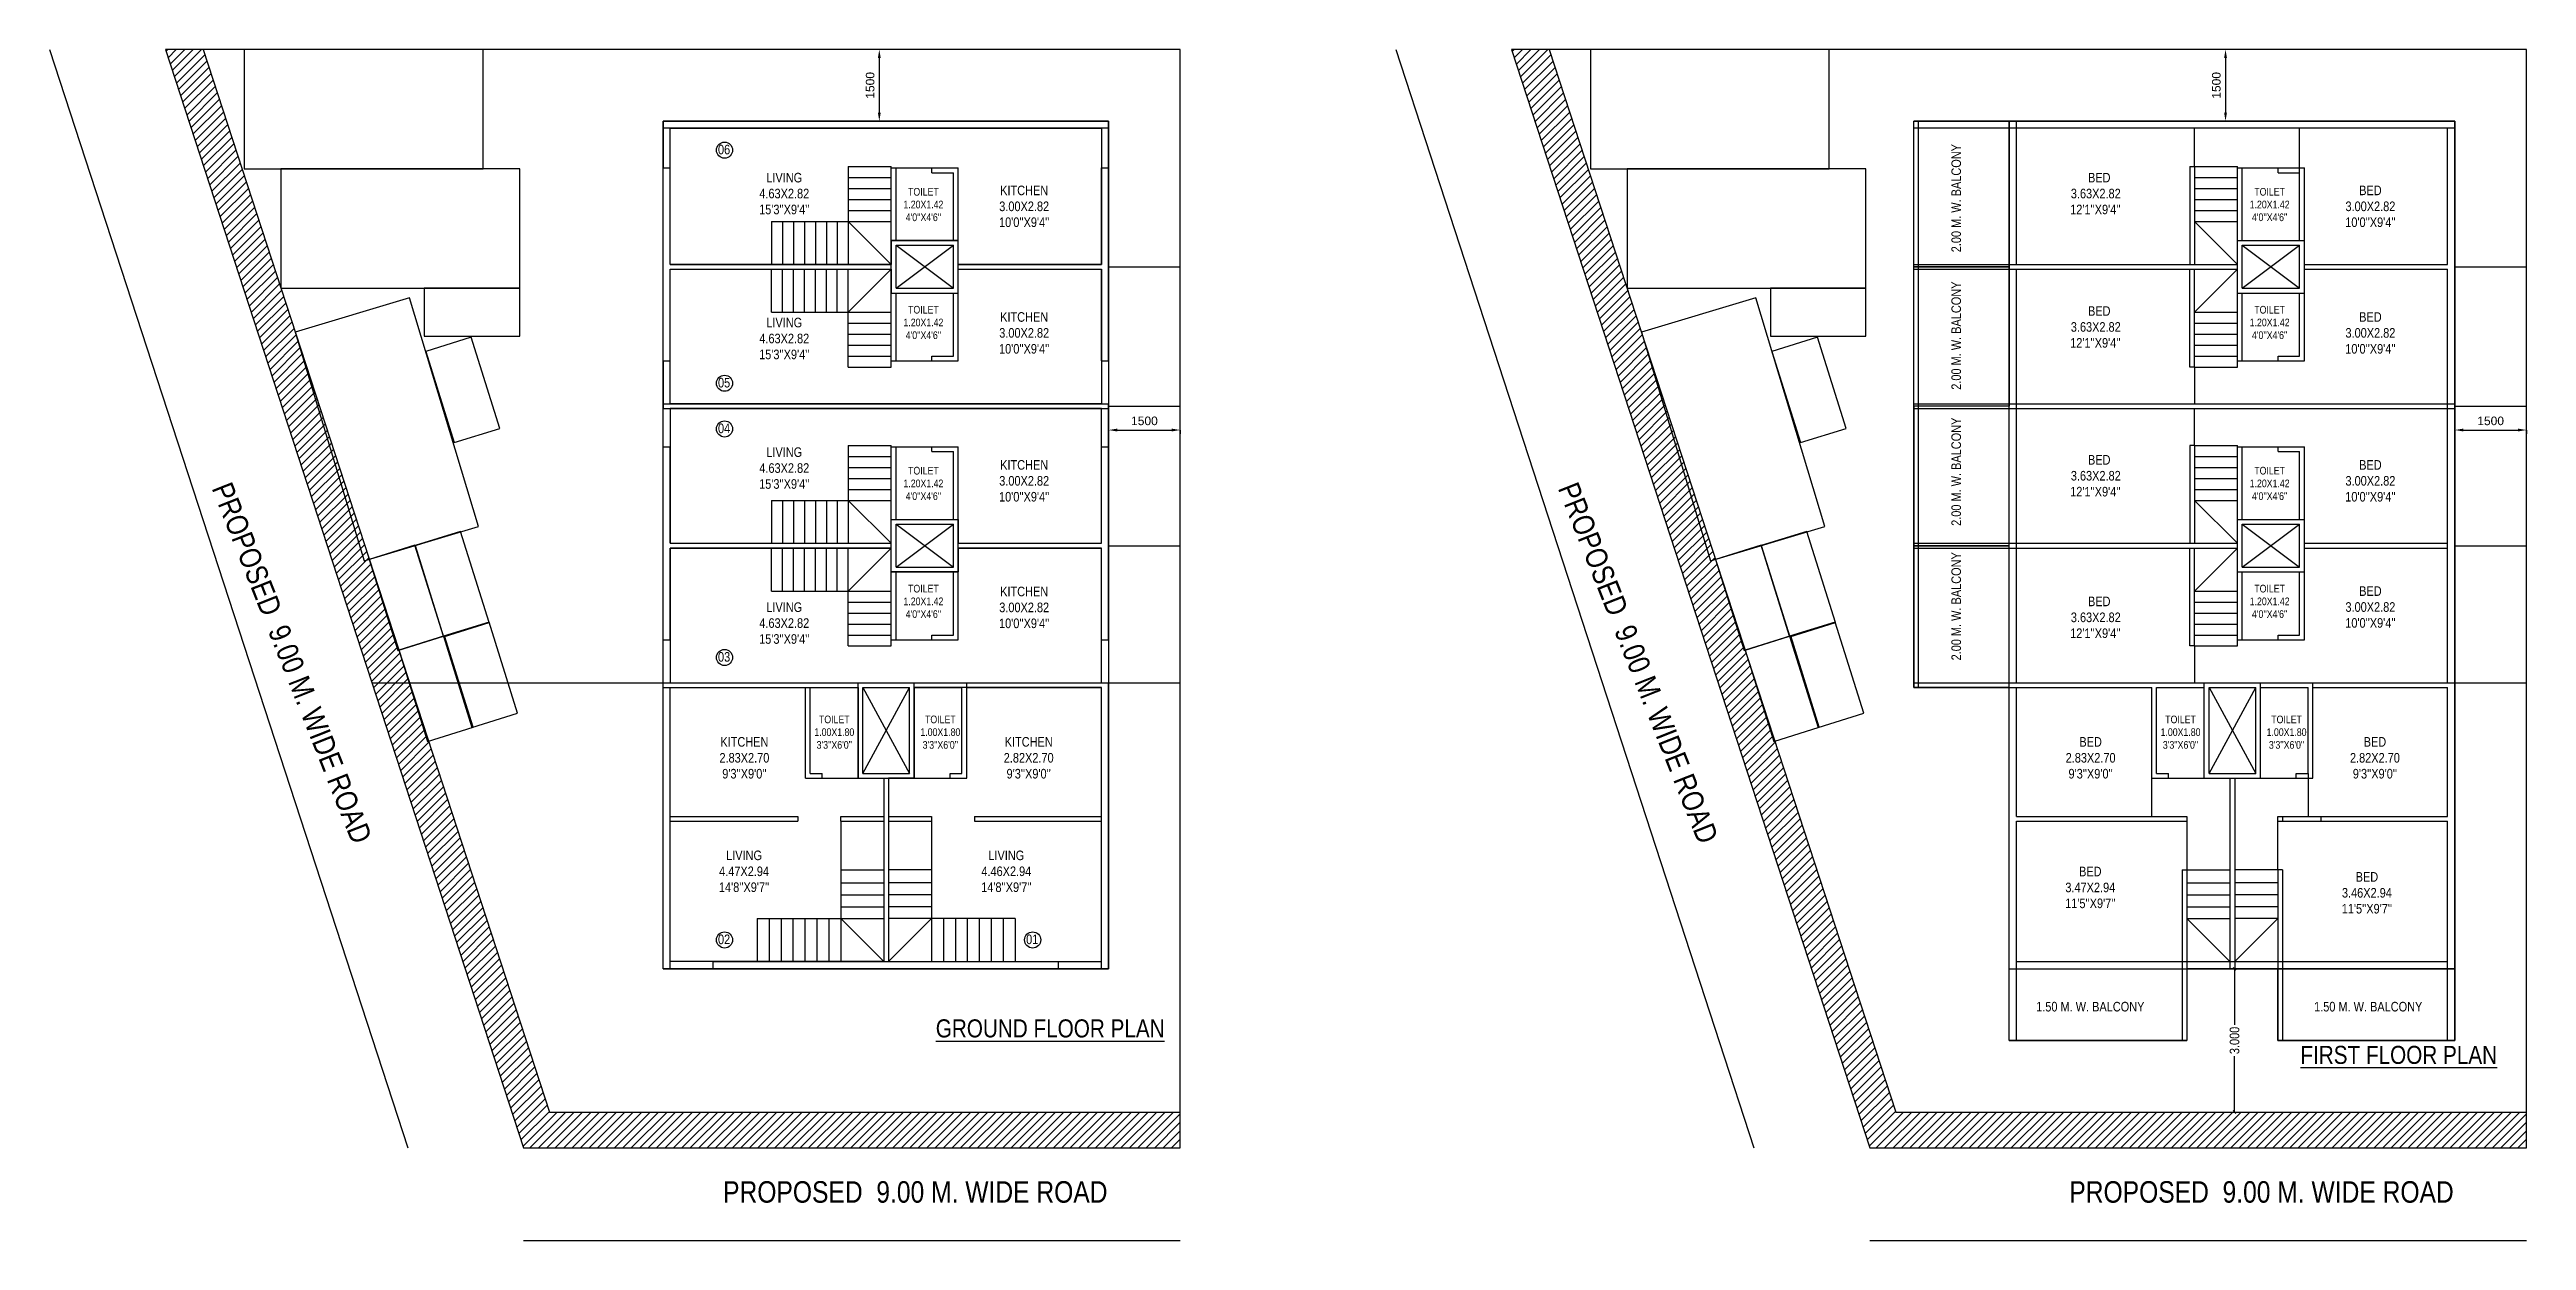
# Model space of a CAD drawing. Extents: x 2944.9 to 2996.8, y 1424.6 to 1449.6.
import ezdxf

# ---------------------------------------------------------------- set-up
doc = ezdxf.new("R2010")
doc.units = 0
doc.layers.get('0').update_dxf_attribs({"linetype": 'CONTINUOUS'})
doc.layers.get('DEFPOINTS').update_dxf_attribs({"linetype": 'CONTINUOUS'})
doc.layers.add('TEXT_', color=255, linetype='CONTINUOUS')
doc.styles.add('AN', font='ARIALN.TTF')
doc.styles.add('AR', font='arial.ttf')
doc.dimstyles.new('_BM__FOR_MM', dxfattribs={"dimtxt": 0.18, "dimasz": 0.18, "dimexe": 0.08, "dimexo": 0.3, "dimgap": 0.1, "dimtad": 1, "dimdec": 0, "dimlfac": 1000, "dimzin": 0, "dimtxsty": 'AR', "dimcen": 0.09, "dimclrd": 256, "dimclre": 256, "dimclrt": 4, "dimazin": 3, "dimtfac": 1, "dimtdec": 0, "dimtmove": 0, "dimatfit": 3, "dimtolj": 1, "dimtzin": 0})
doc.dimstyles.new('DIM', dxfattribs={"dimtxt": 0.2, "dimasz": 0.06, "dimexe": 0.05, "dimexo": 0.3, "dimgap": 0.05, "dimtad": 0, "dimdec": 3, "dimlfac": -1, "dimzin": 1, "dimtxsty": 'AN', "dimblk1": 'OBLIQUE', "dimblk2": 'OBLIQUE', "dimsah": 1, "dimcen": 0.001, "dimse1": 1, "dimse2": 1, "dimclrd": 252, "dimclre": 256, "dimclrt": 1, "dimadec": 4, "dimazin": 3, "dimtfac": 1, "dimtdec": 3, "dimtofl": 0, "dimtmove": 0, "dimatfit": 3, "dimtolj": 1, "dimtzin": 1})

# ---------------------------------------------------------------- blocks, each defined once
blk = doc.blocks.new('*D12')
at = {"linetype": 'CONTINUOUS'}
for p, q in [((2962.262, 1449.558), (2962.182, 1449.558)), ((2962.262, 1449.378), (2962.262, 1448.238)), ((2962.262, 1448.058), (2962.182, 1448.058))]:
    blk.add_line(p, q, dxfattribs=at)
for points in [[(2962.232, 1449.378), (2962.292, 1449.378), (2962.262, 1449.558)], [(2962.232, 1448.238), (2962.292, 1448.238), (2962.262, 1448.058)]]:
    blk.add_solid(points, dxfattribs=at)
at = {"layer": 'DEFPOINTS', "color": 0, "linetype": 'CONTINUOUS'}
for p in [(2962.353, 1449.558), (2962.262, 1448.058), (2962.353, 1448.058)]:
    blk.add_point(p, dxfattribs=at)
at = {"color": 4, "linetype": 'CONTINUOUS', "insert": (2962.07, 1448.808), "char_height": 0.18, "attachment_point": 5, "rotation": 90, "style": 'AR'}
blk.add_mtext('\\A1;1500', dxfattribs=at)
blk = doc.blocks.new('*D13')
at = {"linetype": 'CONTINUOUS'}
for p, q in [((2967.063, 1441.59), (2967.063, 1441.51)), ((2967.243, 1441.59), (2968.383, 1441.59)), ((2968.563, 1441.59), (2968.563, 1441.51))]:
    blk.add_line(p, q, dxfattribs=at)
for points in [[(2967.243, 1441.62), (2967.243, 1441.56), (2967.063, 1441.59)], [(2968.383, 1441.62), (2968.383, 1441.56), (2968.563, 1441.59)]]:
    blk.add_solid(points, dxfattribs=at)
at = {"layer": 'DEFPOINTS', "color": 0, "linetype": 'CONTINUOUS'}
for p in [(2967.063, 1441.638), (2968.563, 1441.638), (2968.563, 1441.59)]:
    blk.add_point(p, dxfattribs=at)
at = {"color": 4, "linetype": 'CONTINUOUS', "insert": (2967.813, 1441.781), "char_height": 0.18, "attachment_point": 5, "style": 'AR'}
blk.add_mtext('\\A1;1500', dxfattribs=at)
blk = doc.blocks.new('*D11')
at = {"linetype": 'CONTINUOUS'}
for p, q in [((2990.45, 1449.558), (2990.37, 1449.558)), ((2990.45, 1449.378), (2990.45, 1448.238)), ((2990.45, 1448.058), (2990.37, 1448.058))]:
    blk.add_line(p, q, dxfattribs=at)
for points in [[(2990.42, 1449.378), (2990.48, 1449.378), (2990.45, 1449.558)], [(2990.42, 1448.238), (2990.48, 1448.238), (2990.45, 1448.058)]]:
    blk.add_solid(points, dxfattribs=at)
at = {"layer": 'DEFPOINTS', "color": 0, "linetype": 'CONTINUOUS'}
for p in [(2990.542, 1449.558), (2990.45, 1448.058), (2990.542, 1448.058)]:
    blk.add_point(p, dxfattribs=at)
at = {"color": 4, "linetype": 'CONTINUOUS', "insert": (2990.258, 1448.808), "char_height": 0.18, "attachment_point": 5, "rotation": 90, "style": 'AR'}
blk.add_mtext('\\A1;1500', dxfattribs=at)
blk = doc.blocks.new('*D9')
at = {"linetype": 'CONTINUOUS'}
for p, q in [((2995.251, 1441.59), (2995.251, 1441.51)), ((2995.431, 1441.59), (2996.571, 1441.59)), ((2996.751, 1441.59), (2996.751, 1441.51))]:
    blk.add_line(p, q, dxfattribs=at)
for points in [[(2995.431, 1441.62), (2995.431, 1441.56), (2995.251, 1441.59)], [(2996.571, 1441.62), (2996.571, 1441.56), (2996.751, 1441.59)]]:
    blk.add_solid(points, dxfattribs=at)
at = {"layer": 'DEFPOINTS', "color": 0, "linetype": 'CONTINUOUS'}
for p in [(2995.251, 1441.638), (2996.751, 1441.638), (2996.751, 1441.59)]:
    blk.add_point(p, dxfattribs=at)
at = {"color": 4, "linetype": 'CONTINUOUS', "insert": (2996.001, 1441.781), "char_height": 0.18, "attachment_point": 5, "style": 'AR'}
blk.add_mtext('\\A1;1500', dxfattribs=at)
blk = doc.blocks.new('_OBLIQUE')
at = {"color": 0, "linetype": 'BYBLOCK'}
blk.add_line((-0.5, -0.5), (0.5, 0.5), dxfattribs=at)
blk = doc.blocks.new('*D10')
at = {"color": 252}
for p, q in [((2990.639, 1430.308), (2990.639, 1429.134)), ((2990.639, 1427.308), (2990.639, 1428.482))]:
    blk.add_line(p, q, dxfattribs=at)
at = {"layer": 'DEFPOINTS', "color": 0}
for p in [(2990.586, 1430.308), (2990.586, 1427.308), (2990.639, 1427.308)]:
    blk.add_point(p, dxfattribs=at)
at = {"color": 252, "xscale": 0.06, "yscale": 0.06, "zscale": 0.06}
for p, rotation in [((2990.639, 1430.308), 90), ((2990.639, 1427.308), 270)]:
    blk.add_blockref('_OBLIQUE', p, dxfattribs=dict(at, rotation=rotation))
at = {"color": 1, "insert": (2990.639, 1428.808), "char_height": 0.2, "attachment_point": 5, "rotation": 90, "style": 'AN'}
blk.add_mtext('\\A1;3.000', dxfattribs=at)

msp = doc.modelspace()

# ---------------------------------------------------------------- hatches: boundary and pattern name
at = {"linetype": 'CONTINUOUS'}
h = msp.add_hatch(dxfattribs=at)
h.set_pattern_fill('ANSI31', color=1)
h.set_pattern_definition([(45, (-359.56613, 2923.90746), (-0.0883883476, 0.0883883476), [])])
h.paths.add_polyline_path([(2954.8127, 1426.558), (2968.5627, 1426.558), (2968.5627, 1427.308), (2955.357, 1427.308), (2948.1015, 1449.558), (2947.3127, 1449.558)])
h = msp.add_hatch(dxfattribs=at)
h.set_pattern_fill('ANSI31', color=1)
h.set_pattern_definition([(45, (-331.37784, 2923.90746), (-0.0883883476, 0.0883883476), [])])
h.paths.add_polyline_path([(2983.001, 1426.558), (2996.751, 1426.558), (2996.751, 1427.308), (2983.5453, 1427.308), (2976.2898, 1449.558), (2975.501, 1449.558)])

# ---------------------------------------------------------------- linework, layer by layer
at = {"color": 0, "linetype": 'CONTINUOUS'}
for p, q in [((2944.8875, 1449.558), (2952.3875, 1426.558)), ((2968.5627, 1449.558), (2947.3127, 1449.558)), ((2947.3127, 1449.558), (2954.8127, 1426.558)), ((2948.1015, 1449.558), (2955.357, 1427.308)), ((2968.5627, 1426.558), (2968.5627, 1449.558)), ((2973.0757, 1449.558), (2980.5757, 1426.558)), ((2996.751, 1449.558), (2975.501, 1449.558)), ((2975.501, 1449.558), (2983.001, 1426.558)), ((2976.2898, 1449.558), (2983.5453, 1427.308)), ((2996.751, 1426.558), (2996.751, 1449.558)), ((2967.0627, 1448.058), (2957.7332, 1448.058)), ((2957.7332, 1448.058), (2957.7332, 1447.908)), ((2967.0627, 1447.908), (2967.0627, 1448.058)), ((2995.251, 1448.058), (2983.9215, 1448.058)), ((2983.9215, 1436.198), (2983.9215, 1448.058)), ((2984.0215, 1436.198), (2984.0215, 1448.058)), ((2985.9215, 1436.298), (2985.9215, 1448.058)), ((2986.0715, 1445.058), (2986.0715, 1448.058)), ((2995.251, 1445.058), (2995.251, 1448.058)), ((2967.0627, 1447.908), (2957.7332, 1447.908)), ((2957.7332, 1447.908), (2957.7332, 1447.078)), ((2967.0627, 1447.078), (2967.0627, 1447.908)), ((2995.251, 1447.908), (2983.9215, 1447.908)), ((2995.101, 1445.058), (2995.101, 1447.908)), ((2957.7332, 1447.078), (2957.8832, 1447.078)), ((2957.7332, 1443.038), (2957.7332, 1447.078)), ((2957.8832, 1445.058), (2957.8832, 1447.078)), ((2962.5127, 1442.908), (2962.5127, 1447.108)), ((2962.5127, 1447.078), (2962.6127, 1447.078)), ((2962.6127, 1445.558), (2962.6127, 1447.078)), ((2962.6127, 1447.078), (2963.3627, 1447.078)), ((2963.3627, 1446.978), (2963.3627, 1447.078)), ((2963.3627, 1447.078), (2963.9127, 1447.078)), ((2963.9127, 1443.038), (2963.9127, 1447.078)), ((2966.9127, 1445.058), (2966.9127, 1447.078)), ((2966.9127, 1447.078), (2967.0627, 1447.078)), ((2967.0627, 1445.058), (2967.0627, 1447.078)), ((2990.701, 1442.908), (2990.701, 1447.108)), ((2990.701, 1447.078), (2990.801, 1447.078)), ((2990.801, 1445.558), (2990.801, 1447.078)), ((2990.801, 1447.078), (2991.551, 1447.078)), ((2991.551, 1446.978), (2991.551, 1447.078)), ((2991.551, 1447.078), (2992.101, 1447.078)), ((2992.101, 1443.038), (2992.101, 1447.078)), ((2963.3627, 1446.978), (2963.8127, 1446.978)), ((2963.8127, 1445.558), (2963.8127, 1446.978)), ((2991.551, 1446.978), (2992.001, 1446.978)), ((2992.001, 1445.558), (2992.001, 1446.978)), ((2962.5127, 1445.558), (2963.9127, 1445.558)), ((2962.6127, 1444.558), (2962.6127, 1445.458)), ((2962.6127, 1445.458), (2963.8127, 1445.458)), ((2962.6127, 1445.458), (2963.8127, 1444.558)), ((2962.6127, 1444.558), (2963.8127, 1445.458)), ((2963.8127, 1444.558), (2963.8127, 1445.458)), ((2990.701, 1445.558), (2992.101, 1445.558)), ((2990.801, 1444.558), (2990.801, 1445.458)), ((2990.801, 1445.458), (2992.001, 1445.458)), ((2990.801, 1445.458), (2992.001, 1444.558)), ((2990.801, 1444.558), (2992.001, 1445.458)), ((2992.001, 1444.558), (2992.001, 1445.458)), ((2957.8832, 1445.058), (2962.5127, 1445.058)), ((2957.8832, 1444.958), (2962.5127, 1444.958)), ((2957.8832, 1443.038), (2957.8832, 1444.958)), ((2963.9127, 1445.058), (2966.9127, 1445.058)), ((2963.9127, 1444.958), (2966.9127, 1444.958)), ((2966.9127, 1443.038), (2966.9127, 1444.958)), ((2967.0627, 1444.958), (2967.0627, 1445.058)), ((2967.0627, 1445.008), (2968.5627, 1445.008)), ((2967.0627, 1443.038), (2967.0627, 1444.958)), ((2983.9215, 1445.058), (2990.701, 1445.058)), ((2983.9215, 1444.958), (2990.701, 1444.958)), ((2986.0715, 1436.298), (2986.0715, 1444.958)), ((2992.101, 1445.058), (2995.101, 1445.058)), ((2992.101, 1444.958), (2995.101, 1444.958)), ((2995.101, 1436.298), (2995.101, 1444.958)), ((2995.251, 1444.958), (2995.251, 1445.058)), ((2995.251, 1445.008), (2996.751, 1445.008)), ((2995.251, 1436.298), (2995.251, 1444.958)), ((2962.5127, 1444.458), (2963.9127, 1444.458)), ((2962.6127, 1444.558), (2963.8127, 1444.558)), ((2962.6127, 1443.038), (2962.6127, 1444.458)), ((2963.8127, 1443.138), (2963.8127, 1444.458)), ((2990.701, 1444.458), (2992.101, 1444.458)), ((2990.801, 1444.558), (2992.001, 1444.558)), ((2990.801, 1443.038), (2990.801, 1444.458)), ((2992.001, 1443.138), (2992.001, 1444.458)), ((2957.7332, 1443.038), (2957.8832, 1443.038)), ((2957.7332, 1443.038), (2957.7332, 1442.138)), ((2962.5127, 1443.038), (2962.6127, 1443.038)), ((2962.6127, 1443.038), (2963.3627, 1443.038)), ((2963.3627, 1443.038), (2963.3627, 1443.138)), ((2963.3627, 1443.138), (2963.8127, 1443.138)), ((2963.3627, 1443.038), (2963.9127, 1443.038)), ((2966.9127, 1443.038), (2967.0627, 1443.038)), ((2967.0627, 1443.038), (2967.0627, 1442.138)), ((2990.701, 1443.038), (2990.801, 1443.038)), ((2990.801, 1443.038), (2991.551, 1443.038)), ((2991.551, 1443.038), (2991.551, 1443.138)), ((2991.551, 1443.138), (2992.001, 1443.138)), ((2991.551, 1443.038), (2992.101, 1443.038)), ((2957.7332, 1442.138), (2967.0627, 1442.138)), ((2957.7332, 1442.138), (2957.7332, 1442.038)), ((2957.7332, 1442.038), (2967.0627, 1442.038)), ((2957.7332, 1441.238), (2957.7332, 1442.038)), ((2967.0627, 1442.038), (2967.0627, 1442.138)), ((2967.0627, 1442.088), (2968.5627, 1442.088)), ((2967.0627, 1441.238), (2967.0627, 1442.038)), ((2983.9215, 1442.138), (2995.251, 1442.138)), ((2983.9215, 1442.038), (2995.251, 1442.038)), ((2995.251, 1442.088), (2996.751, 1442.088)), ((2957.7332, 1441.238), (2957.8832, 1441.238)), ((2957.7332, 1437.198), (2957.7332, 1441.238)), ((2957.8832, 1439.218), (2957.8832, 1441.238)), ((2962.5127, 1437.068), (2962.5127, 1441.268)), ((2962.5127, 1441.238), (2962.6127, 1441.238)), ((2962.6127, 1439.718), (2962.6127, 1441.238)), ((2962.6127, 1441.238), (2963.3627, 1441.238)), ((2963.3627, 1441.138), (2963.3627, 1441.238)), ((2963.3627, 1441.238), (2963.9127, 1441.238)), ((2963.3627, 1441.138), (2963.8127, 1441.138)), ((2963.8127, 1439.718), (2963.8127, 1441.138)), ((2963.9127, 1437.198), (2963.9127, 1441.238)), ((2966.9127, 1439.218), (2966.9127, 1441.238)), ((2966.9127, 1441.238), (2967.0627, 1441.238)), ((2967.0627, 1439.218), (2967.0627, 1441.238)), ((2990.701, 1437.068), (2990.701, 1441.268)), ((2990.701, 1441.238), (2990.801, 1441.238)), ((2990.801, 1439.718), (2990.801, 1441.238)), ((2990.801, 1441.238), (2991.551, 1441.238)), ((2991.551, 1441.138), (2991.551, 1441.238)), ((2991.551, 1441.238), (2992.101, 1441.238)), ((2991.551, 1441.138), (2992.001, 1441.138)), ((2992.001, 1439.718), (2992.001, 1441.138)), ((2992.101, 1437.198), (2992.101, 1441.238)), ((2957.8832, 1439.218), (2962.5127, 1439.218)), ((2962.5127, 1439.718), (2963.9127, 1439.718)), ((2962.6127, 1438.718), (2962.6127, 1439.618)), ((2962.6127, 1439.618), (2963.8127, 1439.618)), ((2962.6127, 1439.618), (2963.8127, 1438.718)), ((2962.6127, 1438.718), (2963.8127, 1439.618)), ((2963.8127, 1438.718), (2963.8127, 1439.618)), ((2963.9127, 1439.218), (2966.9127, 1439.218)), ((2967.0627, 1439.118), (2967.0627, 1439.218)), ((2983.9215, 1439.218), (2990.701, 1439.218)), ((2990.701, 1439.718), (2992.101, 1439.718)), ((2990.801, 1438.718), (2990.801, 1439.618)), ((2990.801, 1439.618), (2992.001, 1439.618)), ((2990.801, 1439.618), (2992.001, 1438.718)), ((2990.801, 1438.718), (2992.001, 1439.618)), ((2992.001, 1438.718), (2992.001, 1439.618)), ((2992.101, 1439.218), (2995.101, 1439.218)), ((2957.8832, 1439.118), (2962.5127, 1439.118)), ((2957.8832, 1437.198), (2957.8832, 1439.118)), ((2962.6127, 1438.718), (2963.8127, 1438.718)), ((2963.9127, 1439.118), (2966.9127, 1439.118)), ((2966.9127, 1437.198), (2966.9127, 1439.118)), ((2967.0627, 1439.168), (2968.5627, 1439.168)), ((2967.0627, 1437.198), (2967.0627, 1439.118)), ((2983.9215, 1439.118), (2990.701, 1439.118)), ((2990.801, 1438.718), (2992.001, 1438.718)), ((2992.101, 1439.118), (2995.101, 1439.118)), ((2995.251, 1439.168), (2996.751, 1439.168)), ((2962.5127, 1438.618), (2963.9127, 1438.618)), ((2962.6127, 1437.198), (2962.6127, 1438.618)), ((2963.8127, 1437.298), (2963.8127, 1438.618)), ((2990.701, 1438.618), (2992.101, 1438.618)), ((2990.801, 1437.198), (2990.801, 1438.618)), ((2992.001, 1437.298), (2992.001, 1438.618)), ((2957.7332, 1437.198), (2957.8832, 1437.198)), ((2962.5127, 1437.198), (2962.6127, 1437.198)), ((2962.6127, 1437.198), (2963.3627, 1437.198)), ((2963.3627, 1437.198), (2963.3627, 1437.298)), ((2963.3627, 1437.298), (2963.8127, 1437.298)), ((2963.3627, 1437.198), (2963.9127, 1437.198)), ((2966.9127, 1437.198), (2967.0627, 1437.198)), ((2967.0627, 1437.198), (2967.0627, 1436.298)), ((2990.701, 1437.198), (2990.801, 1437.198)), ((2990.801, 1437.198), (2991.551, 1437.198)), ((2991.551, 1437.198), (2991.551, 1437.298)), ((2991.551, 1437.298), (2992.001, 1437.298)), ((2991.551, 1437.198), (2992.101, 1437.198)), ((2951.6366, 1436.298), (2968.5627, 1436.298)), ((2957.7332, 1430.308), (2957.7332, 1436.298)), ((2957.7332, 1436.198), (2960.716, 1436.198)), ((2957.8832, 1433.498), (2957.8832, 1436.198)), ((2960.716, 1434.298), (2960.716, 1436.198)), ((2960.816, 1436.198), (2961.816, 1436.198)), ((2960.816, 1434.398), (2960.816, 1436.198)), ((2961.816, 1434.298), (2961.816, 1436.298)), ((2961.916, 1436.198), (2962.8927, 1436.198)), ((2961.916, 1434.398), (2961.916, 1436.198)), ((2962.8927, 1434.398), (2962.8927, 1436.198)), ((2962.9927, 1434.298), (2962.9927, 1436.298)), ((2962.9927, 1436.198), (2963.9927, 1436.198)), ((2963.9927, 1434.398), (2963.9927, 1436.198)), ((2964.0927, 1434.298), (2964.0927, 1436.298)), ((2964.0927, 1436.198), (2966.9127, 1436.198)), ((2966.9127, 1433.498), (2966.9127, 1436.198)), ((2967.0627, 1430.308), (2967.0627, 1436.298)), ((2983.9215, 1436.298), (2996.751, 1436.298)), ((2983.9215, 1436.198), (2988.9043, 1436.198)), ((2985.9215, 1428.808), (2985.9215, 1436.298)), ((2986.0715, 1433.498), (2986.0715, 1436.198)), ((2988.9043, 1433.498), (2988.9043, 1436.198)), ((2989.0043, 1436.198), (2990.0043, 1436.198)), ((2989.0043, 1434.398), (2989.0043, 1436.198)), ((2990.0043, 1434.298), (2990.0043, 1436.298)), ((2990.1043, 1436.198), (2991.081, 1436.198)), ((2990.1043, 1434.398), (2990.1043, 1436.198)), ((2991.081, 1434.398), (2991.081, 1436.198)), ((2991.181, 1434.298), (2991.181, 1436.298)), ((2991.181, 1436.198), (2992.181, 1436.198)), ((2992.181, 1434.398), (2992.181, 1436.198)), ((2992.281, 1434.298), (2992.281, 1436.298)), ((2992.281, 1436.198), (2995.101, 1436.198)), ((2995.101, 1433.498), (2995.101, 1436.198)), ((2995.251, 1428.808), (2995.251, 1436.298)), ((2960.716, 1434.298), (2961.066, 1434.298)), ((2960.816, 1434.398), (2961.066, 1434.398)), ((2961.066, 1434.298), (2961.066, 1434.398)), ((2961.066, 1434.298), (2961.816, 1434.298)), ((2961.816, 1434.298), (2962.9927, 1434.298)), ((2961.916, 1434.398), (2962.8927, 1434.398)), ((2962.3543, 1434.298), (2962.3543, 1430.458)), ((2962.4543, 1434.298), (2962.4543, 1430.458)), ((2962.9927, 1434.298), (2963.7427, 1434.298)), ((2963.7427, 1434.398), (2963.9927, 1434.398)), ((2963.7427, 1434.298), (2963.7427, 1434.398)), ((2963.7427, 1434.298), (2964.0927, 1434.298)), ((2988.9043, 1434.298), (2989.2543, 1434.298)), ((2989.0043, 1434.398), (2989.2543, 1434.398)), ((2989.2543, 1434.298), (2989.2543, 1434.398)), ((2989.2543, 1434.298), (2990.0043, 1434.298)), ((2990.0043, 1434.298), (2991.181, 1434.298)), ((2990.1043, 1434.398), (2991.081, 1434.398)), ((2990.5426, 1434.298), (2990.5426, 1430.308)), ((2990.6426, 1434.298), (2990.6426, 1430.308)), ((2991.181, 1434.298), (2991.931, 1434.298)), ((2991.931, 1434.398), (2992.181, 1434.398)), ((2991.931, 1434.298), (2991.931, 1434.398)), ((2991.931, 1434.298), (2992.281, 1434.298)), ((2957.8832, 1433.498), (2960.5543, 1433.498)), ((2957.8832, 1433.398), (2960.5543, 1433.398)), ((2957.8832, 1430.308), (2957.8832, 1433.398)), ((2960.5543, 1433.498), (2960.5543, 1433.398)), ((2961.4543, 1433.498), (2962.3543, 1433.498)), ((2961.4543, 1433.398), (2961.4543, 1433.498)), ((2961.4543, 1433.398), (2962.3543, 1433.398)), ((2962.4543, 1433.498), (2963.3543, 1433.498)), ((2962.4543, 1433.398), (2963.3543, 1433.398)), ((2963.3543, 1433.498), (2963.3543, 1433.398)), ((2964.2543, 1433.498), (2966.9127, 1433.498)), ((2964.2543, 1433.498), (2964.2543, 1433.398)), ((2964.2543, 1433.398), (2966.9127, 1433.398)), ((2966.9127, 1430.308), (2966.9127, 1433.398)), ((2986.0715, 1433.498), (2989.5426, 1433.498)), ((2986.0715, 1433.398), (2989.5426, 1433.398)), ((2986.0715, 1428.808), (2986.0715, 1433.398)), ((2989.5426, 1433.498), (2989.6426, 1433.498)), ((2989.5426, 1433.398), (2989.6426, 1433.398)), ((2989.6426, 1433.498), (2989.6426, 1433.398)), ((2991.5426, 1433.498), (2991.6426, 1433.498)), ((2991.5426, 1433.398), (2991.6426, 1433.398)), ((2991.6426, 1433.498), (2995.101, 1433.498)), ((2991.6426, 1433.498), (2991.6426, 1433.398)), ((2991.6426, 1433.398), (2995.101, 1433.398)), ((2992.4426, 1433.498), (2992.4426, 1433.398)), ((2995.101, 1428.808), (2995.101, 1433.398)), ((2958.7832, 1430.458), (2966.0127, 1430.458)), ((2958.7832, 1430.308), (2958.7832, 1430.458)), ((2966.0127, 1430.308), (2966.0127, 1430.458)), ((2986.0715, 1430.458), (2995.101, 1430.458)), ((2957.7332, 1430.308), (2957.8832, 1430.308)), ((2958.7832, 1430.308), (2966.0127, 1430.308)), ((2966.9127, 1430.308), (2967.0627, 1430.308)), ((2985.9215, 1430.308), (2995.251, 1430.308)), ((2985.9215, 1428.808), (2989.6426, 1428.808)), ((2991.5426, 1428.808), (2995.251, 1428.808)), ((2955.357, 1427.308), (2968.5627, 1427.308)), ((2983.5453, 1427.308), (2996.751, 1427.308)), ((2954.8127, 1426.558), (2968.5627, 1426.558)), ((2983.001, 1426.558), (2996.751, 1426.558)), ((2954.8127, 1424.6192), (2968.5627, 1424.6192)), ((2983.001, 1424.6192), (2996.751, 1424.6192))]:
    msp.add_line(p, q, dxfattribs=at)
for p, q in [((2989.801, 1447.108), (2989.801, 1447.908)), ((2992.001, 1447.078), (2992.001, 1447.908)), ((2989.701, 1447.108), (2989.801, 1447.108)), ((2992.001, 1446.978), (2992.001, 1447.078)), ((2985.9215, 1445.008), (2983.9215, 1445.008)), ((2985.9215, 1444.958), (2985.9215, 1445.058)), ((2989.801, 1442.908), (2989.701, 1442.908)), ((2989.801, 1442.908), (2989.801, 1442.138)), ((2985.9215, 1442.088), (2983.9215, 1442.088)), ((2985.9215, 1442.038), (2985.9215, 1442.138)), ((2989.801, 1441.268), (2989.801, 1442.038)), ((2989.801, 1441.268), (2989.701, 1441.268)), ((2983.9215, 1439.118), (2983.9215, 1439.218)), ((2983.9215, 1439.168), (2985.9215, 1439.168)), ((2957.7332, 1436.298), (2957.7332, 1437.198)), ((2989.801, 1437.068), (2989.701, 1437.068)), ((2989.801, 1437.068), (2989.801, 1436.298)), ((2957.7332, 1436.198), (2957.7332, 1436.298)), ((2985.9215, 1436.198), (2985.9215, 1436.298)), ((2992.181, 1434.398), (2992.181, 1434.298)), ((2992.181, 1434.298), (2992.181, 1433.498)), ((2991.5426, 1432.378), (2991.5426, 1433.498)), ((2989.5426, 1430.458), (2989.5426, 1428.808)), ((2989.6426, 1430.458), (2989.6426, 1428.808)), ((2991.5426, 1430.458), (2991.5426, 1428.808)), ((2991.6426, 1430.458), (2991.6426, 1428.808))]:
    msp.add_line(p, q)
at = {"color": 1, "linetype": 'CONTINUOUS'}
for p, q in [((2961.6127, 1447.108), (2961.6127, 1445.058)), ((2961.6127, 1447.108), (2962.5127, 1447.108)), ((2989.701, 1447.108), (2989.701, 1445.058)), ((2989.801, 1447.108), (2989.801, 1445.058)), ((2989.801, 1447.108), (2990.701, 1447.108)), ((2961.6127, 1446.878), (2962.5127, 1446.878)), ((2961.6127, 1446.648), (2962.5127, 1446.648)), ((2989.801, 1446.878), (2990.701, 1446.878)), ((2989.801, 1446.648), (2990.701, 1446.648)), ((2960.0027, 1445.958), (2962.5127, 1445.958)), ((2960.0027, 1445.958), (2960.0027, 1445.058)), ((2960.2327, 1445.958), (2960.2327, 1445.058)), ((2960.4627, 1445.958), (2960.4627, 1445.058)), ((2960.6927, 1445.958), (2960.6927, 1445.058)), ((2960.9227, 1445.958), (2960.9227, 1445.058)), ((2961.1527, 1445.958), (2961.1527, 1445.058)), ((2961.3827, 1445.958), (2961.3827, 1445.058)), ((2961.6127, 1446.418), (2962.5127, 1446.418)), ((2961.6127, 1446.188), (2962.5127, 1446.188)), ((2961.6127, 1445.958), (2962.5127, 1445.058)), ((2989.801, 1446.418), (2990.701, 1446.418)), ((2989.801, 1446.188), (2990.701, 1446.188)), ((2989.801, 1445.958), (2990.701, 1445.958)), ((2989.801, 1445.958), (2990.701, 1445.058)), ((2960.0027, 1444.058), (2960.0027, 1444.958)), ((2960.2327, 1444.058), (2960.2327, 1444.958)), ((2960.4627, 1444.058), (2960.4627, 1444.958)), ((2960.6927, 1444.058), (2960.6927, 1444.958)), ((2960.9227, 1444.058), (2960.9227, 1444.958)), ((2961.1527, 1444.058), (2961.1527, 1444.958)), ((2961.3827, 1444.058), (2961.3827, 1444.958)), ((2961.6127, 1442.908), (2961.6127, 1444.958)), ((2961.6127, 1444.058), (2962.5127, 1444.958)), ((2989.701, 1442.908), (2989.701, 1444.958)), ((2989.801, 1442.908), (2989.801, 1444.958)), ((2989.801, 1444.058), (2990.701, 1444.958)), ((2960.0027, 1444.058), (2962.5127, 1444.058)), ((2989.801, 1444.058), (2990.701, 1444.058)), ((2961.6127, 1443.828), (2962.5127, 1443.828)), ((2961.6127, 1443.598), (2962.5127, 1443.598)), ((2961.6127, 1443.368), (2962.5127, 1443.368)), ((2989.801, 1443.828), (2990.701, 1443.828)), ((2989.801, 1443.598), (2990.701, 1443.598)), ((2989.801, 1443.368), (2990.701, 1443.368)), ((2961.6127, 1443.138), (2962.5127, 1443.138)), ((2961.6127, 1442.908), (2962.5127, 1442.908)), ((2989.801, 1443.138), (2990.701, 1443.138)), ((2989.801, 1442.908), (2990.701, 1442.908)), ((2961.6127, 1441.268), (2961.6127, 1439.218)), ((2961.6127, 1441.268), (2962.5127, 1441.268)), ((2961.6127, 1441.038), (2962.5127, 1441.038)), ((2961.6127, 1440.808), (2962.5127, 1440.808)), ((2989.701, 1441.268), (2989.701, 1439.218)), ((2989.801, 1441.268), (2989.801, 1439.218)), ((2989.801, 1441.268), (2990.701, 1441.268)), ((2989.801, 1441.038), (2990.701, 1441.038)), ((2989.801, 1440.808), (2990.701, 1440.808)), ((2961.6127, 1440.578), (2962.5127, 1440.578)), ((2961.6127, 1440.348), (2962.5127, 1440.348)), ((2989.801, 1440.578), (2990.701, 1440.578)), ((2989.801, 1440.348), (2990.701, 1440.348)), ((2960.0027, 1440.118), (2962.5127, 1440.118)), ((2960.0027, 1440.118), (2960.0027, 1439.218)), ((2960.2327, 1440.118), (2960.2327, 1439.218)), ((2960.4627, 1440.118), (2960.4627, 1439.218)), ((2960.6927, 1440.118), (2960.6927, 1439.218)), ((2960.9227, 1440.118), (2960.9227, 1439.218)), ((2961.1527, 1440.118), (2961.1527, 1439.218)), ((2961.3827, 1440.118), (2961.3827, 1439.218)), ((2961.6127, 1440.118), (2962.5127, 1439.218)), ((2989.801, 1440.118), (2990.701, 1440.118)), ((2989.801, 1440.118), (2990.701, 1439.218)), ((2960.0027, 1438.218), (2960.0027, 1439.118)), ((2960.2327, 1438.218), (2960.2327, 1439.118)), ((2960.4627, 1438.218), (2960.4627, 1439.118)), ((2960.6927, 1438.218), (2960.6927, 1439.118)), ((2960.9227, 1438.218), (2960.9227, 1439.118)), ((2961.1527, 1438.218), (2961.1527, 1439.118)), ((2961.3827, 1438.218), (2961.3827, 1439.118)), ((2961.6127, 1437.068), (2961.6127, 1439.118)), ((2961.6127, 1438.218), (2962.5127, 1439.118)), ((2989.701, 1437.068), (2989.701, 1439.118)), ((2989.801, 1437.068), (2989.801, 1439.118)), ((2989.801, 1438.218), (2990.701, 1439.118)), ((2960.0027, 1438.218), (2962.5127, 1438.218)), ((2989.801, 1438.218), (2990.701, 1438.218)), ((2961.6127, 1437.988), (2962.5127, 1437.988)), ((2961.6127, 1437.758), (2962.5127, 1437.758)), ((2989.801, 1437.988), (2990.701, 1437.988)), ((2989.801, 1437.758), (2990.701, 1437.758)), ((2961.6127, 1437.528), (2962.5127, 1437.528)), ((2961.6127, 1437.298), (2962.5127, 1437.298)), ((2989.801, 1437.528), (2990.701, 1437.528)), ((2989.801, 1437.298), (2990.701, 1437.298)), ((2961.6127, 1437.068), (2962.5127, 1437.068)), ((2989.801, 1437.068), (2990.701, 1437.068)), ((2961.916, 1436.198), (2962.8927, 1434.398)), ((2961.916, 1434.398), (2962.8927, 1436.198)), ((2990.1043, 1436.198), (2991.081, 1434.398)), ((2990.1043, 1434.398), (2991.081, 1436.198)), ((2961.4543, 1433.398), (2961.4543, 1430.458)), ((2963.3543, 1433.398), (2963.3543, 1430.458)), ((2989.6426, 1433.398), (2989.6426, 1432.378)), ((2961.4543, 1432.378), (2962.3543, 1432.378)), ((2961.4543, 1432.108), (2962.3543, 1432.108)), ((2963.3543, 1432.378), (2962.4543, 1432.378)), ((2963.3543, 1432.108), (2962.4543, 1432.108)), ((2989.5426, 1432.378), (2990.5426, 1432.378)), ((2989.5426, 1432.378), (2989.5426, 1430.458)), ((2989.6426, 1432.378), (2989.6426, 1430.458)), ((2989.6426, 1432.108), (2990.5426, 1432.108)), ((2991.6426, 1432.378), (2990.6426, 1432.378)), ((2991.5426, 1432.108), (2990.6426, 1432.108)), ((2991.5426, 1432.378), (2991.5426, 1430.458)), ((2991.6426, 1432.378), (2991.6426, 1430.458)), ((2961.4543, 1431.858), (2962.3543, 1431.858)), ((2961.4543, 1431.608), (2962.3543, 1431.608)), ((2963.3543, 1431.858), (2962.4543, 1431.858)), ((2963.3543, 1431.608), (2962.4543, 1431.608)), ((2989.6426, 1431.858), (2990.5426, 1431.858)), ((2989.6426, 1431.608), (2990.5426, 1431.608)), ((2991.5426, 1431.858), (2990.6426, 1431.858)), ((2991.5426, 1431.608), (2990.6426, 1431.608)), ((2959.7043, 1431.358), (2962.3543, 1431.358)), ((2959.7043, 1431.358), (2959.7043, 1430.458)), ((2959.9543, 1431.358), (2959.9543, 1430.458)), ((2960.2043, 1431.358), (2960.2043, 1430.458)), ((2960.4543, 1431.358), (2960.4543, 1430.458)), ((2960.7043, 1431.358), (2960.7043, 1430.458)), ((2960.9543, 1431.358), (2960.9543, 1430.458)), ((2961.2043, 1431.358), (2961.2043, 1430.458)), ((2961.4543, 1431.358), (2962.3543, 1430.458)), ((2965.1043, 1431.358), (2962.4543, 1431.358)), ((2963.3543, 1431.358), (2962.4543, 1430.458)), ((2963.6043, 1431.358), (2963.6043, 1430.458)), ((2963.8543, 1431.358), (2963.8543, 1430.458)), ((2964.1043, 1431.358), (2964.1043, 1430.458)), ((2964.3543, 1431.358), (2964.3543, 1430.458)), ((2964.6043, 1431.358), (2964.6043, 1430.458)), ((2964.8543, 1431.358), (2964.8543, 1430.458)), ((2965.1043, 1431.358), (2965.1043, 1430.458)), ((2989.6426, 1431.358), (2990.5426, 1431.358)), ((2989.6426, 1431.358), (2990.5426, 1430.458)), ((2991.5426, 1431.358), (2990.6426, 1431.358)), ((2991.5426, 1431.358), (2990.6426, 1430.458)), ((2957.8832, 1430.308), (2958.7832, 1430.308)), ((2966.0127, 1430.308), (2966.9127, 1430.308))]:
    msp.add_line(p, q, dxfattribs=at)
at = {"color": 0, "linetype": 'CONTINUOUS'}
for points in [[(2948.9655, 1447.058), (2953.9655, 1447.058), (2953.9655, 1449.558), (2948.9655, 1449.558)], [(2977.1538, 1447.058), (2982.1538, 1447.058), (2982.1538, 1449.558), (2977.1538, 1449.558)], [(2949.732, 1444.558), (2954.732, 1444.558), (2954.732, 1447.058), (2949.732, 1447.058)], [(2977.9203, 1444.558), (2982.9203, 1444.558), (2982.9203, 1447.058), (2977.9203, 1447.058)], [(2952.7332, 1443.558), (2954.7332, 1443.558), (2954.7332, 1444.558), (2952.7332, 1444.558)], [(2980.9215, 1443.558), (2982.9215, 1443.558), (2982.9215, 1444.558), (2980.9215, 1444.558)], [(2950.0326, 1443.6361), (2951.4762, 1438.8491), (2953.8697, 1439.5709), (2952.4261, 1444.3579)], [(2978.2209, 1443.6361), (2979.6645, 1438.8491), (2982.058, 1439.5709), (2980.6144, 1444.3579)], [(2952.7639, 1443.2346), (2953.3614, 1441.3259), (2954.3157, 1441.6246), (2953.7182, 1443.5333)], [(2980.9522, 1443.2346), (2981.5497, 1441.3259), (2982.504, 1441.6246), (2981.9065, 1443.5333)], [(2952.5406, 1439.17), (2953.138, 1437.2614), (2954.0924, 1437.5601), (2953.4949, 1439.4688)], [(2980.7288, 1439.17), (2981.3263, 1437.2614), (2982.2806, 1437.5601), (2981.6832, 1439.4688)], [(2951.5831, 1438.8813), (2952.1806, 1436.9726), (2953.1349, 1437.2714), (2952.5374, 1439.18)], [(2979.7714, 1438.8813), (2980.3688, 1436.9726), (2981.3232, 1437.2714), (2980.7257, 1439.18)], [(2952.2032, 1436.9797), (2952.8006, 1435.071), (2953.755, 1435.3698), (2953.1575, 1437.2784)], [(2953.1349, 1437.2714), (2953.7324, 1435.3627), (2954.6867, 1435.6614), (2954.0892, 1437.5701)], [(2980.3915, 1436.9797), (2980.9889, 1435.071), (2981.9433, 1435.3698), (2981.3458, 1437.2784)], [(2981.3232, 1437.2714), (2981.9206, 1435.3627), (2982.875, 1435.6614), (2982.2775, 1437.5701)]]:
    msp.add_lwpolyline(points, close=True, dxfattribs=at)
for points in [[(2957.7332, 1448.058), (2967.0627, 1448.058), (2967.0627, 1430.308), (2957.7332, 1430.308)], [(2985.9215, 1445.008), (2983.9215, 1445.008), (2983.9215, 1448.058), (2985.9215, 1448.058)], [(2983.9215, 1448.058), (2995.251, 1448.058), (2995.251, 1428.808), (2991.5426, 1428.808), (2991.5426, 1430.308), (2989.6426, 1430.308), (2989.6426, 1428.808), (2985.9215, 1428.808), (2985.9215, 1436.198), (2983.9215, 1436.198)], [(2983.9215, 1445.008), (2985.9215, 1445.008), (2985.9215, 1442.088), (2983.9215, 1442.088)], [(2985.9215, 1442.088), (2983.9215, 1442.088), (2983.9215, 1439.168), (2985.9215, 1439.168)], [(2985.9215, 1439.168), (2983.9215, 1439.168), (2983.9215, 1436.198), (2985.9215, 1436.198)], [(2989.6426, 1428.808), (2985.9215, 1428.808), (2985.9215, 1430.308), (2989.6426, 1430.308)], [(2995.251, 1430.308), (2991.5426, 1430.308), (2991.5426, 1428.808), (2995.251, 1428.808)]]:
    msp.add_lwpolyline(points, close=True)
at = {"color": 1}
for points in [[(2957.8832, 1445.058), (2957.8832, 1447.908), (2966.9127, 1447.908), (2966.9127, 1445.058), (2963.9127, 1445.058), (2963.9127, 1445.558), (2962.5127, 1445.558), (2962.5127, 1445.058)], [(2957.8832, 1444.958), (2962.5127, 1444.958), (2962.5127, 1444.458), (2963.9127, 1444.458), (2963.9127, 1444.958), (2966.9127, 1444.958), (2966.9127, 1442.138), (2957.8832, 1442.138)], [(2957.8832, 1439.218), (2962.5127, 1439.218), (2962.5127, 1439.718), (2963.9127, 1439.718), (2963.9127, 1439.218), (2966.9127, 1439.218), (2966.9127, 1442.038), (2957.8832, 1442.038)], [(2957.8832, 1439.118), (2957.8832, 1436.298), (2966.9127, 1436.298), (2966.9127, 1439.118), (2963.9127, 1439.118), (2963.9127, 1438.618), (2962.5127, 1438.618), (2962.5127, 1439.118)], [(2962.3543, 1430.458), (2957.8832, 1430.458), (2957.8832, 1436.198), (2961.816, 1436.198), (2961.816, 1434.298), (2962.3543, 1434.298)], [(2962.4543, 1430.458), (2966.9127, 1430.458), (2966.9127, 1436.198), (2962.9927, 1436.198), (2962.9927, 1434.298), (2962.4543, 1434.298)]]:
    msp.add_lwpolyline(points, close=True, dxfattribs=at)
for centre in [(2959.0209, 1447.4509), (2959.0209, 1442.5699), (2959.0209, 1441.6127), (2959.0209, 1436.8272), (2959.0209, 1430.9122), (2965.473, 1430.9122)]:
    msp.add_circle(centre, 0.1687)

# ---------------------------------------------------------------- texts
at = {"linetype": 'BYBLOCK', "char_height": 0.45, "width": 10.276013, "attachment_point": 2, "rotation": 291.57871, "style": 'AN'}
for insert in [(2950.1753, 1436.7962), (2978.3636, 1436.7962)]:
    msp.add_mtext('PROPOSED  9.00 M. WIDE ROAD', dxfattribs=dict(at, insert=insert))
at = {"linetype": 'CONTINUOUS', "char_height": 0.378398, "width": 11.642811, "attachment_point": 5, "rotation": 359.99898, "style": 'AN'}
for s, insert in [('{\\LGROUND FLOOR PLAN}', (2965.8398, 1429.0575)), ('{\\LFIRST FLOOR PLAN}', (2994.0763, 1428.5029))]:
    msp.add_mtext(s, dxfattribs=dict(at, insert=insert))
at = {"linetype": 'BYBLOCK', "char_height": 0.45, "width": 10.276013, "attachment_point": 2, "style": 'AN'}
for insert in [(2963.0155, 1425.8604), (2991.2038, 1425.8604)]:
    msp.add_mtext('PROPOSED  9.00 M. WIDE ROAD', dxfattribs=dict(at, insert=insert))
at = {"layer": 'TEXT_', "linetype": 'CONTINUOUS', "attachment_point": 8, "style": 'AN'}
for s, insert, char_height, width in [('06', (2959.0117, 1447.3605), 0.2, 2.483751), ("LIVING\\P4.63X2.82\\P15'3''X9'4''", (2960.2717, 1446.1061), 0.2, 2.483751), ("TOILET\\P1.20X1.42\\P4'0''X4'6''", (2963.1852, 1445.9634), 0.16, 2.483751), ("KITCHEN\\P3.00X2.82\\P10'0''X9'4''", (2965.2952, 1445.8387), 0.2, 2.483751), ("{\\FArial Narrow;\\W2.57143; }BED\\P{\\FArial Narrow;\\W0.23810; }3.63X2.82\\P12'1''X9'4''", (2987.7235, 1446.1061), 0.2, 2.483751), ("TOILET\\P1.20X1.42\\P4'0''X4'6''", (2991.3735, 1445.9634), 0.16, 2.483751), ("BED\\P3.00X2.82\\P10'0''X9'4''", (2993.4835, 1445.8387), 0.2, 2.483751), ("LIVING\\P4.63X2.82\\P15'3''X9'4''", (2960.2717, 1443.071), 0.2, 2.483751), ("TOILET\\P1.20X1.42\\P4'0''X4'6''", (2963.1852, 1443.4936), 0.16, 2.483751), ("KITCHEN\\P3.00X2.82\\P10'0''X9'4''", (2965.2952, 1443.1882), 0.2, 2.483751), ("{\\FArial Narrow;\\W2.57143; }BED\\P{\\FArial Narrow;\\W0.23810; }3.63X2.82\\P12'1''X9'4''", (2987.7235, 1443.3127), 0.2, 2.483751), ("TOILET\\P1.20X1.42\\P4'0''X4'6''", (2991.3735, 1443.4936), 0.16, 2.483751), ("BED\\P3.00X2.82\\P10'0''X9'4''", (2993.4835, 1443.1882), 0.2, 2.483751), ('05', (2959.0117, 1442.4795), 0.2, 2.483751), ('04', (2959.0117, 1441.5223), 0.2, 2.483751), ("LIVING\\P4.63X2.82\\P15'3''X9'4''", (2960.2717, 1440.3578), 0.2, 2.483751), ("TOILET\\P1.20X1.42\\P4'0''X4'6''", (2963.1852, 1440.1234), 0.16, 2.483751), ("KITCHEN\\P3.00X2.82\\P10'0''X9'4''", (2965.2952, 1440.0904), 0.2, 2.483751), ("{\\FArial Narrow;\\W2.57143; }BED\\P{\\FArial Narrow;\\W0.23810; }3.63X2.82\\P12'1''X9'4''", (2987.7235, 1440.197), 0.2, 2.483751), ("TOILET\\P1.20X1.42\\P4'0''X4'6''", (2991.3735, 1440.1234), 0.16, 2.483751), ("BED\\P3.00X2.82\\P10'0''X9'4''", (2993.4835, 1440.0904), 0.2, 2.483751), ("TOILET\\P1.20X1.42\\P4'0''X4'6''", (2963.1852, 1437.6536), 0.16, 2.483751), ("KITCHEN\\P3.00X2.82\\P10'0''X9'4''", (2965.2952, 1437.4399), 0.2, 2.483751), ("TOILET\\P1.20X1.42\\P4'0''X4'6''", (2991.3735, 1437.6536), 0.16, 2.483751), ("BED\\P3.00X2.82\\P10'0''X9'4''", (2993.4835, 1437.4479), 0.2, 2.483751), ("LIVING\\P4.63X2.82\\P15'3''X9'4''", (2960.2717, 1437.1118), 0.2, 2.483751), ("{\\FArial Narrow;\\W2.57143; }BED\\P{\\FArial Narrow;\\W0.23810; }3.63X2.82\\P12'1''X9'4''", (2987.7235, 1437.2317), 0.2, 2.483751), ('03', (2959.0117, 1436.7368), 0.2, 2.483751), ("TOILET\\P1.00X1.80\\P3'3''X6'0''", (2961.3197, 1434.9145), 0.16, 2.483751), ("TOILET\\P1.00X1.80\\P3'3''X6'0''", (2963.54, 1434.9145), 0.16, 2.483751), ("TOILET\\P1.00X1.80\\P3'3''X6'0''", (2989.508, 1434.9145), 0.16, 2.483751), ("TOILET\\P1.00X1.80\\P3'3''X6'0''", (2991.7283, 1434.9145), 0.16, 2.483751), ("KITCHEN\\P2.83X2.70\\P9'3''X9'0''", (2959.4367, 1434.2906), 0.2, 2.916562), ("KITCHEN\\P2.82X2.70\\P9'3''X9'0''", (2965.3896, 1434.2906), 0.2, 2.916562), ("BED\\P2.83X2.70\\P9'3''X9'0''", (2987.625, 1434.2906), 0.2, 2.916562), ("BED\\P2.82X2.70\\P9'3''X9'0''", (2993.5779, 1434.2906), 0.2, 2.916562), ("LIVING\\P4.47X2.94\\P14'8''X9'7''", (2959.43, 1431.914), 0.2, 2.916562), ("LIVING\\P4.46X2.94\\P14'8''X9'7''", (2964.9212, 1431.914), 0.2, 2.483751), ("BED\\P3.47X2.94\\P11'5''X9'7''", (2987.6183, 1431.5761), 0.2, 2.916562), ("BED\\P3.46X2.94\\P11'5''X9'7''", (2993.4101, 1431.4634), 0.2, 2.483751), ('02', (2959.0117, 1430.8218), 0.2, 2.483751), ('01', (2965.4638, 1430.8218), 0.2, 2.483751), ('1.50 M. W. BALCONY', (2987.6183, 1429.4125), 0.2, 2.916562), ('1.50 M. W. BALCONY', (2993.4377, 1429.4125), 0.2, 2.916562)]:
    msp.add_mtext(s, dxfattribs=dict(at, insert=insert, char_height=char_height, width=width))
at = {"layer": 'TEXT_', "linetype": 'CONTINUOUS', "char_height": 0.2, "width": 2.483751, "attachment_point": 8, "rotation": 90, "style": 'AN'}
for insert in [(2984.9132, 1446.4461), (2984.9132, 1443.5669), (2984.9132, 1440.7169), (2984.9132, 1437.8989)]:
    msp.add_mtext('2.00 M. W. BALCONY ', dxfattribs=dict(at, insert=insert))

# ---------------------------------------------------------------- dimensions: what is measured, and where the dimension line sits
at = {"color": 0, "linetype": 'CONTINUOUS'}
for base, p1, p2, angle, picture, middle in [((2962.2615, 1448.058), (2962.3532, 1449.558), (2962.3532, 1448.058), 90, '*D12', (2962.0696, 1448.808)), ((2990.4498, 1448.058), (2990.5415, 1449.558), (2990.5415, 1448.058), 90, '*D11', (2990.2579, 1448.808)), ((2968.5627, 1441.5896), (2967.0627, 1441.638), (2968.5627, 1441.638), 0, '*D13', (2967.8127, 1441.7815)), ((2996.751, 1441.5896), (2995.251, 1441.638), (2996.751, 1441.638), 0, '*D9', (2996.001, 1441.7815))]:
    dim = msp.add_linear_dim(base=base, p1=p1, p2=p2, angle=angle, dimstyle='_BM__FOR_MM', dxfattribs=at)
    dim.commit()
    dim.dimension.update_dxf_attribs({"geometry": picture, "text_midpoint": middle})
dim = msp.add_linear_dim(base=(2990.6395, 1427.308), p1=(2990.5862, 1430.308), p2=(2990.5862, 1427.308), angle=90, dimstyle='DIM')
dim.commit()
dim.dimension.update_dxf_attribs({"geometry": '*D10', "text_midpoint": (2990.6395, 1428.808)})

doc.saveas('drawing.dxf')
